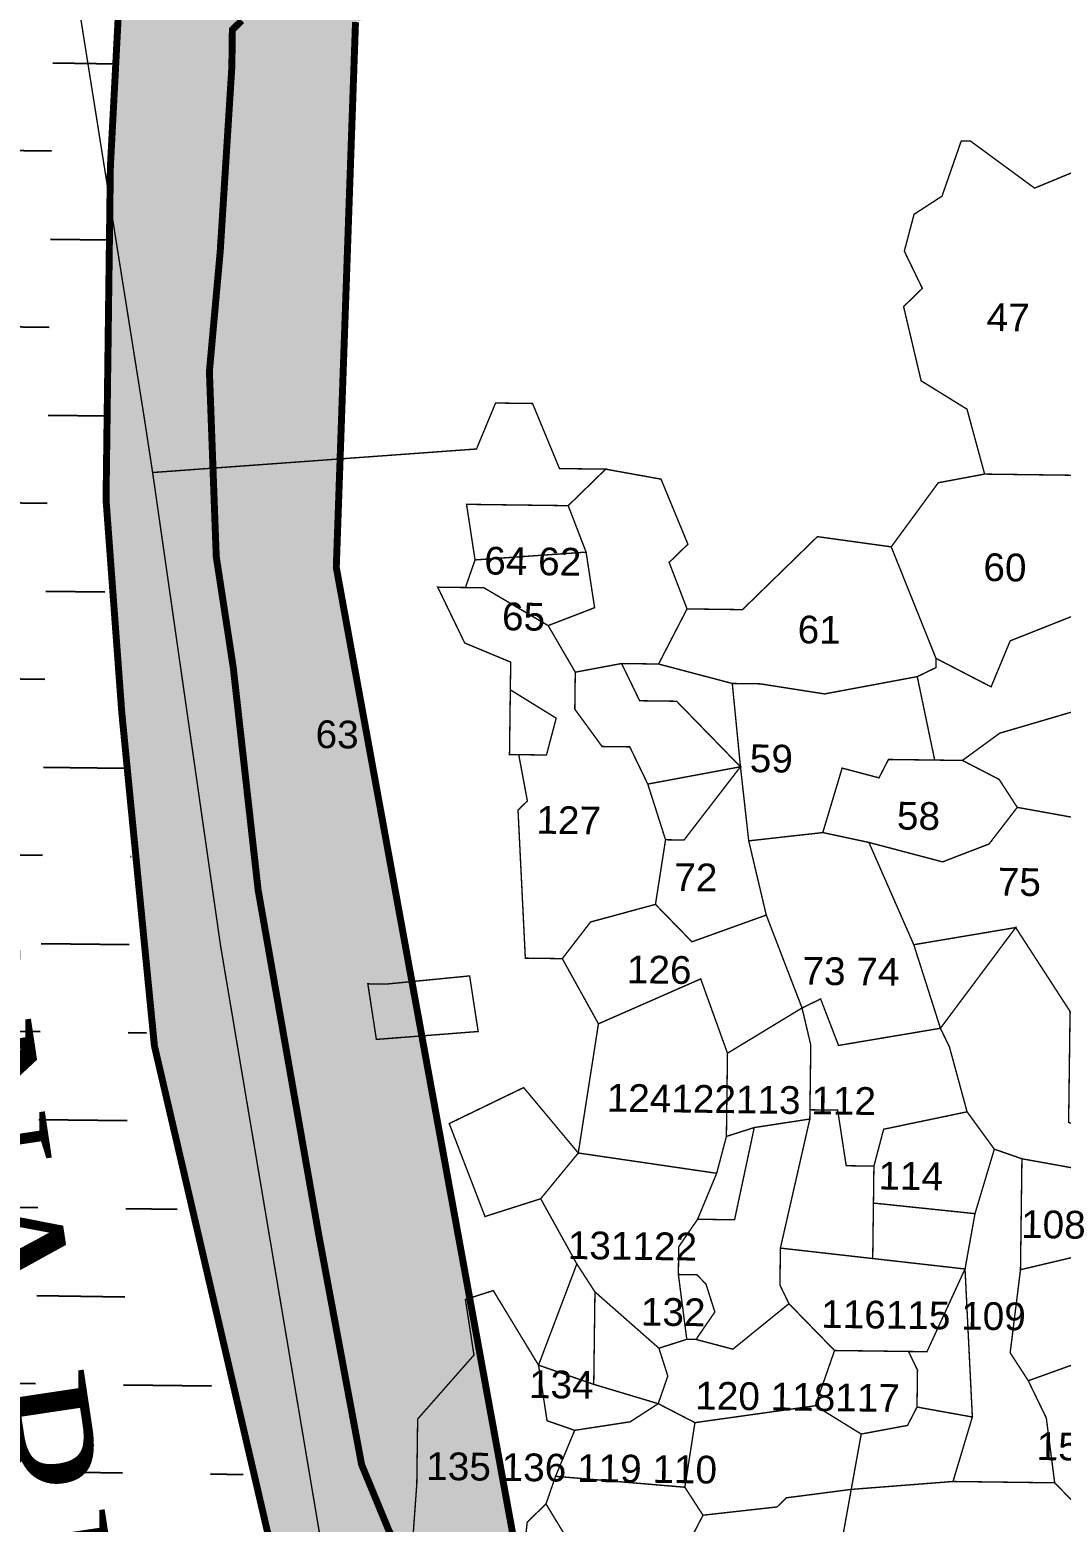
# Model space of a CAD drawing. Header units: metres. Extents: x 259177 to 277314, y 2171367 to 2185445.
# Drawn here: x 275254 to 275696, y 2171989 to 2172629 of the extents above; entities that cross this region are included whole.
import ezdxf

# ---------------------------------------------------------------- set-up
doc = ezdxf.new("R2010")
doc.units = ezdxf.units.M
doc.header["$MEASUREMENT"] = 0
for name, color, linetype in [('CRZ LINE FOR RIVER OR CREEK', 84, 'Continuous'), ('HIGH TIDE LINE', 6, 'Continuous'), ('INTERTIDAL ZONE', 5, 'Continuous'), ('LOW TIDE LINE', 5, 'Continuous'), ('NDZ-200M FROM CRZ', 30, 'Continuous'), ('RIVER', 4, 'Continuous'), ('RIVER @ 1', 4, 'Continuous'), ('RIVER TEXT', 7, 'Continuous'), ('SURVEY NO.', 7, 'Continuous'), ('SURVEY PLOT BOUNDARY', 35, 'Continuous')]:
    doc.layers.add(name, color=color, linetype=linetype)
doc.styles.add('PDF Arial', font='arial.ttf')
doc.styles.get("Standard").update_dxf_attribs({"font": 'times.ttf'})
pattern_1 = [(0, (282121.8385900921, 2174200.382870462), (0.0127, 0.0127), [0.00635, -0.01905]), (90, (282121.8417650922, 2174200.379695462), (-0.0127, 0.0127), [0.00635, -0.01905])]

# ---------------------------------------------------------------- blocks, each defined once
blk = doc.blocks.new('FEWEWFEWQT')
at = {"layer": 'INTERTIDAL ZONE'}
h = blk.add_hatch(dxfattribs=at)
h.set_pattern_fill('CROSS', color=256, scale=0.002)
h.set_pattern_definition(pattern_1)
h.paths.add_polyline_path([(282151.4026223552, 2174205.369392456), (282151.4426194386, 2174205.429397455), (282151.4892824941, 2174205.489402595), (282151.5159472163, 2174205.522738705), (282151.5492780497, 2174205.556074817), (282151.6892674941, 2174205.729422594), (282151.7425969386, 2174205.77609315), (282151.8159247164, 2174205.822763706), (282151.9225833275, 2174205.876101483), (282152.0025773552, 2174205.916104816), (282152.1958962441, 2174205.9894444), (282152.2958886052, 2174206.029447733), (282152.4892074941, 2174206.122788844), (282152.6225308274, 2174206.189461066), (282152.7291894386, 2174206.2294644), (282152.775852633, 2174206.242798844), (282152.9358406885, 2174206.276134956), (282152.975837633, 2174206.2894694), (282153.0025023552, 2174206.2894694), (282153.0424992997, 2174206.282802178), (282153.0891624941, 2174206.276134956), (282153.1958211052, 2174206.249466067), (282153.4024722163, 2174206.189461066), (282153.5557941608, 2174206.129456067), (282153.6424542997, 2174206.1094544), (282153.7357805496, 2174206.1094544), (282153.8624377719, 2174206.122788844), (282153.969096383, 2174206.129456067), (282154.1090859663, 2174206.136123289), (282154.1624152719, 2174206.143234989), (282154.1624152719, 2174206.271207031), (282154.1557490219, 2174206.269467733), (282154.0090934663, 2174206.249466067), (282153.775777633, 2174206.249466067), (282153.5091309663, 2174206.2894694), (282153.5024647163, 2174206.2894694), (282153.4224708274, 2174206.296136622), (282153.175822633, 2174206.3494744), (282153.0558316607, 2174206.362808845), (282152.9291744385, 2174206.369476066), (282152.7491880496, 2174206.336139956), (282152.5292044386, 2174206.242798844), (282152.2358931886, 2174206.082785511), (282152.0359081886, 2174206.002778844), (282151.8092584664, 2174205.89610315), (282151.6692690219, 2174205.802762039), (282151.6626029108, 2174205.802762039), (282151.5426119386, 2174205.696086483), (282151.4292870775, 2174205.576076483), (282151.3492930497, 2174205.456066344), (282151.282631383, 2174205.329389122), (282151.2159697163, 2174205.182710233), (282151.1559742996, 2174204.982693428), (282151.1159772163, 2174204.736006205), (282151.082646383, 2174204.442648289), (282151.0759802719, 2174204.289302178), (282151.0559817997, 2174203.995944261), (282151.0426494385, 2174203.655915928), (282151.0426494385, 2174203.415895789), (282151.0559817997, 2174203.262549678), (282151.082646383, 2174203.022529539), (282151.1959712441, 2174202.562491067), (282151.1959712441, 2174202.535822178), (282151.2026373552, 2174202.529154955), (282151.282631383, 2174202.155790372), (282151.3417936141, 2174201.682417456), (282151.4474674832, 2174201.682417456), (282151.4292870775, 2174201.782425927), (282151.3892899941, 2174201.989109816), (282151.3426269385, 2174202.275800511), (282151.3092961052, 2174202.449148289), (282151.2892974941, 2174202.562491067), (282151.282631383, 2174202.609161622), (282151.2692990219, 2174202.649164956), (282151.2559666608, 2174202.675833983), (282151.2359681886, 2174202.722504539), (282151.2026373552, 2174202.889185094), (282151.1559742996, 2174203.135872455), (282151.1359756886, 2174203.295885789), (282151.1226434663, 2174203.375892456), (282151.1159772163, 2174203.5092369), (282151.1226434663, 2174203.595910928), (282151.1293095775, 2174203.729255372), (282151.1293095775, 2174203.755924261), (282151.1359756886, 2174203.762591483), (282151.1426419385, 2174203.775925928), (282151.1493080496, 2174203.775925928), (282151.182638883, 2174203.78259315), (282151.2692990219, 2174203.795927594), (282151.2959637441, 2174203.802594817), (282151.2959637441, 2174203.822596483), (282151.2559666608, 2174203.822596483), (282151.182638883, 2174203.815929261), (282151.1226434663, 2174203.809262039), (282151.1093111052, 2174203.809262039), (282151.0959787441, 2174203.815929261), (282151.0959787441, 2174203.875934261), (282151.1026448552, 2174203.90260315), (282151.1026448552, 2174203.942606483), (282151.1093111052, 2174203.96260815), (282151.1093111052, 2174204.029280372), (282151.1226434663, 2174204.035947594), (282151.1359756886, 2174204.042614817), (282151.1426419385, 2174204.042614817), (282151.1493080496, 2174204.049282039), (282151.1493080496, 2174204.069283844), (282151.1426419385, 2174204.075951067), (282151.1359756886, 2174204.089285511), (282151.1359756886, 2174204.109287178), (282151.1426419385, 2174204.1159544), (282151.1626404108, 2174204.149290511), (282151.1626404108, 2174204.162624956), (282151.1693065219, 2174204.189293844), (282151.1693065219, 2174204.249298844), (282151.1626404108, 2174204.275967733), (282151.1493080496, 2174204.309303844), (282151.1426419385, 2174204.329305511), (282151.1426419385, 2174204.449315511), (282151.1559742996, 2174204.535989539), (282151.1626404108, 2174204.595994539), (282151.182638883, 2174204.696002872), (282151.2026373552, 2174204.80934565), (282151.2359681886, 2174204.956024539), (282151.2559666608, 2174205.056033011), (282151.2759652719, 2174205.116038011), (282151.3026298552, 2174205.176043011), (282151.3492930497, 2174205.276051344)])
at = {"layer": 'NDZ-200M FROM CRZ'}
h = blk.add_hatch(dxfattribs=at)
h.set_pattern_fill('CROSS', color=256, scale=0.002)
h.set_pattern_definition(pattern_1)
h.paths.add_polyline_path([(282151.2226359663, 2174204.382643289), (282151.262196054, 2174204.684523742), (282151.3492930497, 2174205.076034678), (282151.482616383, 2174205.336056344), (282151.7692615219, 2174205.689419261), (282151.8159247164, 2174205.722755372), (282152.1025698552, 2174205.862767039), (282152.7091909663, 2174206.129456067), (282152.9091759663, 2174206.189461066), (282153.0358331886, 2174206.202795511), (282153.275815133, 2174206.136123289), (282153.4491354108, 2174206.082785511), (282153.5424617302, 2174206.0494494), (282153.7024497163, 2174206.022780511), (282153.8824362441, 2174206.036114955), (282154.0290919386, 2174206.0494494), (282154.1624152719, 2174206.055799138), (282154.1624152719, 2174206.143234989), (282154.1090859663, 2174206.136123289), (282153.969096383, 2174206.129456067), (282153.8624377719, 2174206.122788844), (282153.7357805496, 2174206.1094544), (282153.6424542997, 2174206.1094544), (282153.5557941608, 2174206.129456067), (282153.4024722163, 2174206.189461066), (282153.1958211052, 2174206.249466067), (282153.0891624941, 2174206.276134956), (282153.0424992997, 2174206.282802178), (282153.0025023552, 2174206.2894694), (282152.975837633, 2174206.2894694), (282152.9358406885, 2174206.276134956), (282152.775852633, 2174206.242798844), (282152.7291894386, 2174206.2294644), (282152.6225308274, 2174206.189461066), (282152.4892074941, 2174206.122788844), (282152.2958886052, 2174206.029447733), (282152.1958962441, 2174205.9894444), (282152.0025773552, 2174205.916104816), (282151.9225833275, 2174205.876101483), (282151.8159247164, 2174205.822763706), (282151.7425969386, 2174205.77609315), (282151.6892674941, 2174205.729422594), (282151.5492780497, 2174205.556074817), (282151.5159472163, 2174205.522738705), (282151.4892824941, 2174205.489402595), (282151.4426194386, 2174205.429397455), (282151.4026223552, 2174205.369392456), (282151.3492930497, 2174205.276051344), (282151.3026298552, 2174205.176043011), (282151.2759652719, 2174205.116038011), (282151.2559666608, 2174205.056033011), (282151.2359681886, 2174204.956024539), (282151.2026373552, 2174204.80934565), (282151.182638883, 2174204.696002872), (282151.1626404108, 2174204.595994539), (282151.1559742996, 2174204.535989539), (282151.1426419385, 2174204.449315511), (282151.1426419385, 2174204.329305511), (282151.1493080496, 2174204.309303844), (282151.1626404108, 2174204.275967733), (282151.1693065219, 2174204.249298844), (282151.1693065219, 2174204.189293844), (282151.1626404108, 2174204.162624956), (282151.1626404108, 2174204.149290511), (282151.1426419385, 2174204.1159544), (282151.1359756886, 2174204.109287178), (282151.1359756886, 2174204.089285511), (282151.1426419385, 2174204.075951067), (282151.1493080496, 2174204.069283844), (282151.1493080496, 2174204.049282039), (282151.1426419385, 2174204.042614817), (282151.1359756886, 2174204.042614817), (282151.1226434663, 2174204.035947594), (282151.1093111052, 2174204.029280372), (282151.1093111052, 2174203.96260815), (282151.1026448552, 2174203.942606483), (282151.1026448552, 2174203.90260315), (282151.0959787441, 2174203.875934261), (282151.0959787441, 2174203.815929261), (282151.1093111052, 2174203.809262039), (282151.1226434663, 2174203.809262039), (282151.182638883, 2174203.815929261), (282151.2559666608, 2174203.822596483), (282151.2959637441, 2174203.822596483), (282151.2959637441, 2174203.802594817), (282151.2692990219, 2174203.795927594), (282151.182638883, 2174203.78259315), (282151.1493080496, 2174203.775925928), (282151.1426419385, 2174203.775925928), (282151.1359756886, 2174203.762591483), (282151.1293095775, 2174203.755924261), (282151.1293095775, 2174203.729255372), (282151.1226434663, 2174203.595910928), (282151.1159772163, 2174203.5092369), (282151.1226434663, 2174203.375892456), (282151.1359756886, 2174203.295885789), (282151.1559742996, 2174203.135872455), (282151.2026373552, 2174202.889185094), (282151.2359681886, 2174202.722504539), (282151.2559666608, 2174202.675833983), (282151.2692990219, 2174202.649164956), (282151.282631383, 2174202.609161622), (282151.2892974941, 2174202.562491067), (282151.3092961052, 2174202.449148289), (282151.3426269385, 2174202.275800511), (282151.3892899941, 2174201.989109816), (282151.4292870775, 2174201.782425927), (282151.4474674832, 2174201.682417456), (282151.5397111763, 2174201.682417456), (282151.3426269385, 2174202.689168428), (282151.2093036052, 2174203.369225233), (282151.2180517793, 2174203.76259038), (282151.3026298552, 2174203.789260372), (282151.3046253548, 2174203.816482193), (282151.2959637441, 2174203.84259815), (282151.2426344386, 2174203.849265372), (282151.182638883, 2174203.869267039), (282151.185972008, 2174203.915937594), (282151.2426344386, 2174204.122621622), (282151.2559666608, 2174204.222629956)])
at = {"layer": 'RIVER @ 1'}
h = blk.add_hatch(dxfattribs=at)
h.set_pattern_fill('DASH', color=256, scale=0.02)
h.set_pattern_definition([(0, (282121.8385900921, 2174200.382870462), (0.0635, 0.0635), [0.0635, -0.0635])])
h.paths.add_polyline_path([(282151.0816508117, 2174204.419746332), (282151.082646383, 2174204.442648289), (282151.1159772163, 2174204.736006205), (282151.1559742996, 2174204.982693428), (282151.2159697163, 2174205.182710233), (282151.282631383, 2174205.329389122), (282151.3492930497, 2174205.456066344), (282151.4292870775, 2174205.576076483), (282151.5426119386, 2174205.696086483), (282151.6626029108, 2174205.802762039), (282151.6692690219, 2174205.802762039), (282151.8092584664, 2174205.89610315), (282152.0359081886, 2174206.002778844), (282152.2358931886, 2174206.082785511), (282152.5292044386, 2174206.242798844), (282152.7491880496, 2174206.336139956), (282152.9291744385, 2174206.369476066), (282153.0558316607, 2174206.362808845), (282153.175822633, 2174206.3494744), (282153.4224708274, 2174206.296136622), (282153.5024647163, 2174206.2894694), (282153.5091309663, 2174206.2894694), (282153.775777633, 2174206.249466067), (282154.0090934663, 2174206.249466067), (282154.1557490219, 2174206.269467733), (282154.1624152719, 2174206.271207031), (282154.1624152719, 2174206.5161551), (282154.0424242996, 2174206.496153428), (282153.8824362441, 2174206.476151761), (282153.8091084663, 2174206.482818983), (282153.669118883, 2174206.496153428), (282153.3824737441, 2174206.549491205), (282153.2424842996, 2174206.582827317), (282153.1424917997, 2174206.596161761), (282152.9891699941, 2174206.609496206), (282152.8691790219, 2174206.609496206), (282152.7291894386, 2174206.589494539), (282152.6625277719, 2174206.576160094), (282152.5958661052, 2174206.549491205), (282152.5425367997, 2174206.50282065), (282152.4958736052, 2174206.44281565), (282152.4425442996, 2174206.382810511), (282152.4225458275, 2174206.369476066), (282152.4158797163, 2174206.362808845), (282152.3892149941, 2174206.342807178), (282152.2692240219, 2174206.296136622), (282152.0025773552, 2174206.216129955), (282151.7359306886, 2174206.122788844), (282151.6426044385, 2174206.082785511), (282151.5759427719, 2174206.056116622), (282151.4692840219, 2174205.976109955), (282151.4426194386, 2174205.956108289), (282151.3626254108, 2174205.889435928), (282151.3026298552, 2174205.842765372), (282151.2692990219, 2174205.809429261), (282151.2359681886, 2174205.802762039), (282151.2159697163, 2174205.802762039), (282151.1959712441, 2174205.822763706), (282151.182638883, 2174205.862767039), (282151.1626404108, 2174205.942773845), (282151.1626404108, 2174206.029447733), (282151.1759727719, 2174206.196128289), (282151.182638883, 2174206.296136622), (282151.182638883, 2174206.416146761), (282151.1759727719, 2174206.56282565), (282151.1759727719, 2174206.669501205), (282151.1959712441, 2174206.769509539), (282151.2293020774, 2174206.856183428), (282151.275456485, 2174206.938248921), (282151.2892974941, 2174206.962859122), (282151.3159622164, 2174206.996195233), (282151.3226283274, 2174207.009529678), (282151.3359606885, 2174207.029531344), (282151.3626254108, 2174207.089536344), (282151.3759577719, 2174207.156208566), (282151.3759577719, 2174207.276218567), (282151.3359606885, 2174207.476235372), (282151.2559666608, 2174207.716255372), (282151.189305133, 2174207.822931067), (282151.1026448552, 2174207.942941067), (282150.9693215219, 2174208.069618289), (282150.8493305497, 2174208.196295511), (282150.789335133, 2174208.262967733), (282150.7960012441, 2174208.256300511), (282150.6693441608, 2174208.396312316), (282150.4626929107, 2174208.622997872), (282150.3093711052, 2174208.836349122), (282150.2427094385, 2174208.956359122), (282150.1693816608, 2174209.116372455), (282150.1027199941, 2174209.303054817), (282150.0827215219, 2174209.363059816), (282150.0705270907, 2174209.405746995), (282150.0627229108, 2174209.40306315), (282149.9760627719, 2174209.336390928), (282150.0160598552, 2174209.22304815), (282150.0560567997, 2174209.136374122), (282150.1493831886, 2174208.943024678), (282150.1627154108, 2174208.916355789), (282150.1827140219, 2174208.883019678), (282150.2627079108, 2174208.729673428), (282150.2627079108, 2174208.723006206), (282150.2760402719, 2174208.703004539), (282150.3493680496, 2174208.602996205), (282150.489357633, 2174208.409646761), (282150.6626779108, 2174208.216297178), (282150.8093336052, 2174208.069618289), (282150.8693290219, 2174208.009613289), (282150.9759877719, 2174207.909604955), (282150.989320133, 2174207.896270511), (282151.0493155497, 2174207.816263844), (282151.0626479108, 2174207.8029294), (282151.1026448552, 2174207.756258706), (282151.1093111052, 2174207.729589817), (282151.1359756886, 2174207.682919261), (282151.1426419385, 2174207.662917594), (282151.182638883, 2174207.562909261), (282151.2159697163, 2174207.436232039), (282151.2226359663, 2174207.389561483), (282151.2226359663, 2174207.356225372), (282151.2293020774, 2174207.302887456), (282151.2293020774, 2174207.282885789), (282151.2226359663, 2174207.209546344), (282151.189305133, 2174207.056200233), (282151.1559742996, 2174206.9561919), (282151.1426419385, 2174206.902854122), (282151.1288740278, 2174206.856035756), (282151.1093111052, 2174206.789511206), (282151.0959787441, 2174206.722838983), (282151.0959787441, 2174206.729506205), (282151.0693140219, 2174206.576160094), (282151.0426494385, 2174206.422813983), (282151.0426494385, 2174206.416146761), (282151.0093186052, 2174206.189461066), (282150.9959862441, 2174206.082785511), (282150.989320133, 2174206.009446067), (282150.989320133, 2174206.002778844), (282150.9759877719, 2174205.729422594), (282150.9693215219, 2174205.629414261), (282150.9626554108, 2174205.369392456), (282150.9493230497, 2174205.216046344), (282150.9359906886, 2174205.136039678), (282150.9359906886, 2174205.129372456), (282150.9293245774, 2174205.076034678), (282150.889327633, 2174204.916021205), (282150.8693290219, 2174204.842681761), (282150.8626629108, 2174204.80934565), (282150.8293320775, 2174204.655999539), (282150.8026673552, 2174204.502653289), (282150.7956791112, 2174204.443243314), (282150.789335133, 2174204.389310511), (282150.7360058274, 2174204.049282039), (282150.7160072163, 2174203.849265372), (282150.7026749941, 2174203.702586483), (282150.7026749941, 2174203.655915928), (282150.6960087441, 2174203.535905789), (282150.7026749941, 2174203.462566345), (282150.7026749941, 2174203.395894122), (282150.7160072163, 2174203.302553011), (282150.7426719386, 2174203.069200094), (282150.782668883, 2174202.802511205), (282150.7960012441, 2174202.735838983), (282150.8493305497, 2174202.515820511), (282150.9093261052, 2174202.249131622), (282150.9359906886, 2174202.155790372), (282150.9959862441, 2174201.875767039), (282150.9959862441, 2174201.882434261), (282151.0359831885, 2174201.702419122), (282151.0393163136, 2174201.682417456), (282151.3417936141, 2174201.682417456), (282151.282631383, 2174202.155790372), (282151.2026373552, 2174202.529154955), (282151.1959712441, 2174202.535822178), (282151.1959712441, 2174202.562491067), (282151.082646383, 2174203.022529539), (282151.0559817997, 2174203.262549678), (282151.0426494385, 2174203.415895789), (282151.0426494385, 2174203.655915928), (282151.0559817997, 2174203.995944261), (282151.0759802719, 2174204.289302178)])
at = {"layer": 'CRZ LINE FOR RIVER OR CREEK', "ltscale": 0.05, "const_width": 0.005}
blk.add_lwpolyline([(282151.5397111763, 2174201.682417456), (282151.3426269385, 2174202.689168428), (282151.2093036052, 2174203.369225233), (282151.2180517793, 2174203.76259038)], dxfattribs=at)
at = {"layer": 'HIGH TIDE LINE', "lineweight": 35, "const_width": 0.005}
blk.add_lwpolyline([(282151.4474674832, 2174201.682417456), (282151.4292870775, 2174201.782425927), (282151.3892899941, 2174201.989109816), (282151.3426269385, 2174202.275800511), (282151.3092961052, 2174202.449148289), (282151.2892974941, 2174202.562491067), (282151.282631383, 2174202.609161622), (282151.2692990219, 2174202.649164956), (282151.2559666608, 2174202.675833983), (282151.2359681886, 2174202.722504539), (282151.2026373552, 2174202.889185094), (282151.1559742996, 2174203.135872455), (282151.1359756886, 2174203.295885789), (282151.1226434663, 2174203.375892456), (282151.1159772163, 2174203.5092369), (282151.1226434663, 2174203.595910928), (282151.1293095775, 2174203.729255372), (282151.1293095775, 2174203.755924261), (282151.1359756886, 2174203.762591483)], dxfattribs=at)
at = {"layer": 'LOW TIDE LINE', "lineweight": 18, "const_width": 0.005}
blk.add_lwpolyline([(282151.0559817997, 2174203.995944261), (282151.0426494385, 2174203.655915928), (282151.0426494385, 2174203.415895789), (282151.0559817997, 2174203.262549678), (282151.082646383, 2174203.022529539), (282151.1959712441, 2174202.562491067), (282151.1959712441, 2174202.535822178), (282151.2026373552, 2174202.529154955), (282151.282631383, 2174202.155790372), (282151.3417936141, 2174201.682417456)], dxfattribs=at)
at = {"layer": 'RIVER', "const_width": 0.005, "flags": 128}
blk.add_lwpolyline([(282150.9959862441, 2174201.882434261), (282151.0359831885, 2174201.702419122), (282151.0393163136, 2174201.682417456), (282151.3417936141, 2174201.682417456), (282151.282631383, 2174202.155790372), (282151.2026373552, 2174202.529154955), (282151.1959712441, 2174202.535822178), (282151.1959712441, 2174202.562491067), (282151.082646383, 2174203.022529539), (282151.0559817997, 2174203.262549678), (282151.0426494385, 2174203.415895789), (282151.0426494385, 2174203.655915928), (282151.0559817997, 2174203.995944261)], dxfattribs=at)
at = {"layer": 'SURVEY PLOT BOUNDARY', "lineweight": 18, "const_width": 0.001}
for points in [[(282151.0026523552, 2174203.862599817), (282151.0693140219, 2174203.475900789), (282151.0759802719, 2174203.435897456), (282151.1293095775, 2174203.095868983), (282151.2093036052, 2174202.655832177)], [(282151.7559291607, 2174203.669250372), (282151.7092661052, 2174203.649248705), (282151.6626029108, 2174203.682584817), (282151.6559366608, 2174203.682584817), (282151.6426044385, 2174203.642581483), (282151.6226058275, 2174203.629247039), (282151.6159397163, 2174203.60257815), (282151.6292720775, 2174203.575909122), (282151.6159397163, 2174203.562574678), (282151.6292720775, 2174203.5092369), (282151.6626029108, 2174203.489235233), (282151.6759352719, 2174203.442564678), (282151.6426044385, 2174203.435897456), (282151.6092736052, 2174203.3892269), (282151.5559441608, 2174203.395894122), (282151.5026148552, 2174203.342556344), (282151.4626179108, 2174203.342556344), (282151.4492855496, 2174203.375892456), (282151.4626179108, 2174203.3892269), (282151.4426194386, 2174203.435897456), (282151.4026223552, 2174203.442564678), (282151.3959562441, 2174203.442564678), (282151.3692915219, 2174203.442564678), (282151.3492930497, 2174203.489235233), (282151.3226283274, 2174203.489235233), (282151.3092961052, 2174203.455899122), (282151.0759802719, 2174203.435897456), (282151.0693140219, 2174203.475900789), (282151.0026523552, 2174203.862599817)], [(282151.2093036052, 2174202.655832177), (282151.1293095775, 2174203.095868983), (282151.0759802719, 2174203.435897456), (282151.3092961052, 2174203.455899122), (282151.3226283274, 2174203.489235233), (282151.3492930497, 2174203.489235233), (282151.3692915219, 2174203.442564678), (282151.3959562441, 2174203.442564678), (282151.4026223552, 2174203.442564678), (282151.3759577719, 2174203.415895789), (282151.3026298552, 2174203.415895789), (282151.3092961052, 2174203.375892456), (282151.3026298552, 2174203.355890789), (282151.282631383, 2174203.355890789), (282151.3026298552, 2174203.315887455), (282151.3359606885, 2174203.302553011), (282151.3359606885, 2174203.282551344), (282151.3359606885, 2174203.235880789), (282151.3426269385, 2174203.235880789), (282151.3492930497, 2174203.202544678), (282151.3426269385, 2174203.195877456), (282151.3492930497, 2174203.089201761), (282151.3759577719, 2174203.089201761), (282151.4026223552, 2174203.042531205), (282151.3892899941, 2174202.949190094), (282151.3492930497, 2174202.99586065), (282151.2959637441, 2174202.969191761), (282151.3226283274, 2174202.902519539), (282151.3626254108, 2174202.915853983), (282151.3892899941, 2174202.869183428), (282151.3626254108, 2174202.795843983), (282151.3292945774, 2174202.849181761), (282151.3092961052, 2174202.842514539), (282151.3159622164, 2174202.802511205), (282151.2759652719, 2174202.75584065), (282151.2759652719, 2174202.709170094), (282151.2692990219, 2174202.595827178)]]:
    blk.add_lwpolyline(points, dxfattribs=at)
for points in [[(282151.8159247164, 2174203.60257815), (282151.8225908274, 2174203.595910928), (282151.8292570774, 2174203.589243567), (282151.8292570774, 2174203.562574678), (282151.7892599941, 2174203.582576344), (282151.775927633, 2174203.535905789), (282151.7559291607, 2174203.442564678), (282151.6759352719, 2174203.442564678), (282151.6626029108, 2174203.489235233), (282151.6292720775, 2174203.5092369), (282151.6159397163, 2174203.562574678), (282151.6292720775, 2174203.575909122), (282151.6159397163, 2174203.60257815), (282151.6226058275, 2174203.629247039), (282151.6426044385, 2174203.642581483), (282151.6559366608, 2174203.682584817), (282151.6626029108, 2174203.682584817), (282151.7092661052, 2174203.649248705), (282151.7559291607, 2174203.669250372), (282151.8092584664, 2174203.635914261)], [(282151.6426044385, 2174203.235880789), (282151.6292720775, 2174203.295885789), (282151.6426044385, 2174203.302553011), (282151.6426044385, 2174203.309220233), (282151.682601383, 2174203.289218566), (282151.6959337441, 2174203.322554678), (282151.8092584664, 2174203.369225233), (282151.782593883, 2174203.429230233), (282151.7892599941, 2174203.4492319), (282151.7959262441, 2174203.455899122), (282151.8092584664, 2174203.442564678), (282151.8292570774, 2174203.4492319), (282151.8425892997, 2174203.455899122), (282151.8959187441, 2174203.442564678), (282151.9292495775, 2174203.429230233), (282151.9492480496, 2174203.3292219), (282151.8625879108, 2174203.309220233), (282151.6892674941, 2174203.255882456), (282151.6626029108, 2174203.235880789)], [(282151.4626179108, 2174203.342556344), (282151.4426194386, 2174203.302553011), (282151.4159547163, 2174203.302553011), (282151.382623883, 2174203.295885789), (282151.3626254108, 2174203.3292219), (282151.3959562441, 2174203.342556344), (282151.3892899941, 2174203.382559678), (282151.3759577719, 2174203.415895789), (282151.4026223552, 2174203.442564678), (282151.4426194386, 2174203.435897456), (282151.4626179108, 2174203.3892269), (282151.4492855496, 2174203.375892456)], [(282151.782593883, 2174203.429230233), (282151.8092584664, 2174203.369225233), (282151.6959337441, 2174203.322554678), (282151.682601383, 2174203.289218566), (282151.6426044385, 2174203.309220233), (282151.6092736052, 2174203.3892269), (282151.6426044385, 2174203.435897456), (282151.6759352719, 2174203.442564678), (282151.7559291607, 2174203.442564678), (282151.7559291607, 2174203.429230233), (282151.7625954107, 2174203.429230233)], [(282151.3892899941, 2174203.382559678), (282151.3092961052, 2174203.375892456), (282151.3026298552, 2174203.415895789), (282151.3759577719, 2174203.415895789)], [(282151.6092736052, 2174203.3892269), (282151.6426044385, 2174203.309220233), (282151.6426044385, 2174203.302553011), (282151.6292720775, 2174203.295885789), (282151.5626104108, 2174203.282551344), (282151.5159472163, 2174203.289218566), (282151.4959487441, 2174203.289218566), (282151.4426194386, 2174203.302553011), (282151.4626179108, 2174203.342556344), (282151.5026148552, 2174203.342556344), (282151.5559441608, 2174203.395894122)], [(282151.3626254108, 2174203.3292219), (282151.3159622164, 2174203.355890789), (282151.3026298552, 2174203.355890789), (282151.3092961052, 2174203.375892456), (282151.3892899941, 2174203.382559678), (282151.3959562441, 2174203.342556344)], [(282151.382623883, 2174203.295885789), (282151.382623883, 2174203.2692169), (282151.4026223552, 2174203.242548011), (282151.4226208274, 2174203.242548011), (282151.4359531886, 2174203.215879122), (282151.4492855496, 2174203.175875789), (282151.4426194386, 2174203.129205233), (282151.3959562441, 2174203.11587065), (282151.3759577719, 2174203.089201761), (282151.3492930497, 2174203.089201761), (282151.3426269385, 2174203.195877456), (282151.3492930497, 2174203.202544678), (282151.3426269385, 2174203.235880789), (282151.3626254108, 2174203.235880789), (282151.3692915219, 2174203.262549678), (282151.3359606885, 2174203.282551344), (282151.3359606885, 2174203.302553011), (282151.3026298552, 2174203.315887455), (282151.282631383, 2174203.355890789), (282151.3026298552, 2174203.355890789), (282151.3159622164, 2174203.355890789), (282151.3626254108, 2174203.3292219)], [(282151.7025998552, 2174203.202544678), (282151.6892674941, 2174203.222546344), (282151.6626029108, 2174203.235880789), (282151.6892674941, 2174203.255882456), (282151.8625879108, 2174203.309220233), (282151.882586383, 2174203.242548011), (282151.782593883, 2174203.2092119), (282151.7425969386, 2174203.195877456)], [(282151.5026148552, 2174203.229213567), (282151.4359531886, 2174203.215879122), (282151.4226208274, 2174203.242548011), (282151.4026223552, 2174203.242548011), (282151.382623883, 2174203.2692169), (282151.382623883, 2174203.295885789), (282151.4159547163, 2174203.302553011), (282151.4292870775, 2174203.275884122), (282151.4559516608, 2174203.275884122)], [(282151.4959487441, 2174203.289218566), (282151.5026148552, 2174203.229213567), (282151.4559516608, 2174203.275884122), (282151.4292870775, 2174203.275884122), (282151.4159547163, 2174203.302553011), (282151.4426194386, 2174203.302553011)], [(282151.6426044385, 2174203.235880789), (282151.6092736052, 2174203.235880789), (282151.6026073552, 2174203.222546344), (282151.5759427719, 2174203.229213567), (282151.5626104108, 2174203.182543011), (282151.5092811052, 2174203.175875789), (282151.5026148552, 2174203.229213567), (282151.4959487441, 2174203.289218566), (282151.5159472163, 2174203.289218566), (282151.5626104108, 2174203.282551344), (282151.6292720775, 2174203.295885789)], [(282151.3426269385, 2174203.235880789), (282151.3359606885, 2174203.235880789), (282151.3359606885, 2174203.282551344), (282151.3692915219, 2174203.262549678), (282151.3626254108, 2174203.235880789)], [(282151.6426044385, 2174203.235880789), (282151.6626029108, 2174203.235880789), (282151.6892674941, 2174203.222546344), (282151.7025998552, 2174203.202544678), (282151.682601383, 2174203.175875789), (282151.6492705496, 2174203.162541344), (282151.5959412441, 2174203.175875789), (282151.5626104108, 2174203.182543011), (282151.5759427719, 2174203.229213567), (282151.6026073552, 2174203.222546344), (282151.6092736052, 2174203.235880789)], [(282151.4492855496, 2174203.175875789), (282151.4359531886, 2174203.215879122), (282151.5026148552, 2174203.229213567), (282151.4626179108, 2174203.175875789)], [(282151.5092811052, 2174203.175875789), (282151.5226133274, 2174203.122537872), (282151.4692840219, 2174203.102536206), (282151.4426194386, 2174203.129205233), (282151.4492855496, 2174203.175875789), (282151.4626179108, 2174203.175875789), (282151.5026148552, 2174203.229213567)], [(282151.7425969386, 2174203.195877456), (282151.7959262441, 2174203.05586565), (282151.7492630497, 2174203.049198428), (282151.7425969386, 2174203.05586565), (282151.7025998552, 2174203.11587065), (282151.6292720775, 2174203.102536206), (282151.5959412441, 2174203.175875789), (282151.6492705496, 2174203.162541344), (282151.682601383, 2174203.175875789), (282151.7025998552, 2174203.202544678)], [(282151.5492780497, 2174203.05586565), (282151.5226133274, 2174203.122537872), (282151.5092811052, 2174203.175875789), (282151.5626104108, 2174203.182543011), (282151.5959412441, 2174203.175875789), (282151.6292720775, 2174203.102536206), (282151.6492705496, 2174203.042531205), (282151.5759427719, 2174203.029196761), (282151.5626104108, 2174203.062532872)], [(282151.5226133274, 2174203.122537872), (282151.5492780497, 2174203.05586565), (282151.4959487441, 2174203.022529539), (282151.4759502719, 2174203.075867317), (282151.4026223552, 2174203.042531205), (282151.3759577719, 2174203.089201761), (282151.3959562441, 2174203.11587065), (282151.4426194386, 2174203.129205233), (282151.4692840219, 2174203.102536206)], [(282151.6492705496, 2174203.042531205), (282151.6292720775, 2174203.102536206), (282151.7025998552, 2174203.11587065)], [(282151.7425969386, 2174203.05586565), (282151.7425969386, 2174202.975858983), (282151.7625954107, 2174202.969191761), (282151.7492630497, 2174202.942522872), (282151.7092661052, 2174202.949190094), (282151.6892674941, 2174202.955857316), (282151.6692690219, 2174202.982526205), (282151.6559366608, 2174203.029196761), (282151.6492705496, 2174203.042531205), (282151.7025998552, 2174203.11587065)], [(282151.3092961052, 2174203.075867317), (282151.3159622164, 2174203.035863983), (282151.2426344386, 2174203.029196761), (282151.2359681886, 2174203.069200094), (282151.2493005497, 2174203.069200094)], [(282151.3092961052, 2174203.075867317), (282151.2493005497, 2174203.069200094), (282151.2359681886, 2174203.069200094), (282151.2426344386, 2174203.029196761), (282151.3159622164, 2174203.035863983)], [(282151.4959487441, 2174203.022529539), (282151.4959487441, 2174202.962524539), (282151.4892824941, 2174202.93585565), (282151.3892899941, 2174202.949190094), (282151.4026223552, 2174203.042531205), (282151.4759502719, 2174203.075867317)], [(282151.6492705496, 2174203.042531205), (282151.6559366608, 2174203.029196761), (282151.6692690219, 2174202.982526205), (282151.6092736052, 2174202.969191761), (282151.6026073552, 2174202.942522872), (282151.582608883, 2174202.942522872), (282151.5759427719, 2174202.982526205), (282151.5559441608, 2174202.982526205), (282151.5559441608, 2174203.029196761), (282151.5492780497, 2174203.05586565), (282151.5626104108, 2174203.062532872), (282151.5759427719, 2174203.029196761)], [(282151.5559441608, 2174202.982526205), (282151.5559441608, 2174202.975858983), (282151.5159472163, 2174202.969191761), (282151.4959487441, 2174202.962524539), (282151.4959487441, 2174203.022529539), (282151.5492780497, 2174203.05586565), (282151.5559441608, 2174203.029196761)], [(282151.3892899941, 2174202.949190094), (282151.3626254108, 2174202.915853983), (282151.3226283274, 2174202.902519539), (282151.2959637441, 2174202.969191761), (282151.3492930497, 2174202.99586065)], [(282151.5359456885, 2174202.882517872), (282151.5359456885, 2174202.855848983), (282151.5426119386, 2174202.842514539), (282151.5026148552, 2174202.809178428), (282151.4759502719, 2174202.81584565), (282151.4892824941, 2174202.835847317), (282151.482616383, 2174202.855848983), (282151.4759502719, 2174202.862516205), (282151.4626179108, 2174202.862516205), (282151.4626179108, 2174202.882517872), (282151.4759502719, 2174202.902519539), (282151.5026148552, 2174202.902519539), (282151.5159472163, 2174202.969191761), (282151.5559441608, 2174202.975858983)], [(282151.6026073552, 2174202.942522872), (282151.6026073552, 2174202.915853983), (282151.6026073552, 2174202.87585065), (282151.5359456885, 2174202.882517872), (282151.5559441608, 2174202.975858983), (282151.5559441608, 2174202.982526205), (282151.5759427719, 2174202.982526205), (282151.582608883, 2174202.942522872)], [(282151.6892674941, 2174202.955857316), (282151.6759352719, 2174202.909186761), (282151.6026073552, 2174202.915853983), (282151.6026073552, 2174202.942522872), (282151.6092736052, 2174202.969191761), (282151.6692690219, 2174202.982526205)], [(282151.4759502719, 2174202.902519539), (282151.4892824941, 2174202.93585565), (282151.4959487441, 2174202.962524539), (282151.5159472163, 2174202.969191761), (282151.5026148552, 2174202.902519539)], [(282151.7892599941, 2174202.915853983), (282151.7892599941, 2174202.889185094), (282151.7625954107, 2174202.882517872), (282151.7092661052, 2174202.869183428), (282151.7092661052, 2174202.949190094), (282151.7492630497, 2174202.942522872), (282151.7625954107, 2174202.969191761), (282151.7892599941, 2174202.969191761)], [(282151.7092661052, 2174202.949190094), (282151.7092661052, 2174202.869183428), (282151.7025998552, 2174202.809178428), (282151.7159322163, 2174202.789176761), (282151.7292645774, 2174202.762507872), (282151.7359306886, 2174202.715837317), (282151.6626029108, 2174202.715837317), (282151.6759352719, 2174202.762507872), (282151.6692690219, 2174202.869183428), (282151.6759352719, 2174202.909186761), (282151.6892674941, 2174202.955857316)], [(282151.4892824941, 2174202.93585565), (282151.4759502719, 2174202.902519539), (282151.4626179108, 2174202.882517872), (282151.4626179108, 2174202.862516205), (282151.4692840219, 2174202.81584565), (282151.4492855496, 2174202.809178428), (282151.4026223552, 2174202.849181761), (282151.3892899941, 2174202.869183428), (282151.3626254108, 2174202.915853983), (282151.3892899941, 2174202.949190094)], [(282151.6759352719, 2174202.909186761), (282151.6692690219, 2174202.869183428), (282151.6026073552, 2174202.87585065), (282151.6026073552, 2174202.915853983)], [(282151.6026073552, 2174202.87585065), (282151.6692690219, 2174202.869183428), (282151.6426044385, 2174202.809178428), (282151.6292720775, 2174202.809178428), (282151.5759427719, 2174202.809178428), (282151.5426119386, 2174202.842514539), (282151.5359456885, 2174202.855848983), (282151.5359456885, 2174202.882517872)], [(282151.7159322163, 2174202.789176761), (282151.7025998552, 2174202.809178428), (282151.7092661052, 2174202.869183428), (282151.7625954107, 2174202.882517872), (282151.7692615219, 2174202.809178428)], [(282151.3626254108, 2174202.795843983), (282151.3892899941, 2174202.869183428), (282151.4026223552, 2174202.849181761), (282151.4026223552, 2174202.782509539)], [(282151.6292720775, 2174202.809178428), (282151.6426044385, 2174202.809178428), (282151.6692690219, 2174202.869183428), (282151.6759352719, 2174202.762507872), (282151.6359381885, 2174202.769175095), (282151.6359381885, 2174202.795843983)], [(282151.4759502719, 2174202.81584565), (282151.4692840219, 2174202.81584565), (282151.4626179108, 2174202.862516205), (282151.4759502719, 2174202.862516205), (282151.482616383, 2174202.855848983), (282151.4892824941, 2174202.835847317)], [(282151.3626254108, 2174202.795843983), (282151.3692915219, 2174202.75584065), (282151.3892899941, 2174202.749173427), (282151.3759577719, 2174202.715837317), (282151.3692915219, 2174202.69583565), (282151.3559591608, 2174202.682501205), (282151.3492930497, 2174202.615828844), (282151.2692990219, 2174202.595827178), (282151.2759652719, 2174202.709170094), (282151.2759652719, 2174202.75584065), (282151.3159622164, 2174202.802511205), (282151.3092961052, 2174202.842514539), (282151.3292945774, 2174202.849181761)], [(282151.4026223552, 2174202.782509539), (282151.4026223552, 2174202.849181761), (282151.4492855496, 2174202.809178428), (282151.4559516608, 2174202.789176761), (282151.4492855496, 2174202.769175095)], [(282151.4759502719, 2174202.75584065), (282151.4492855496, 2174202.769175095), (282151.4559516608, 2174202.789176761), (282151.4492855496, 2174202.809178428), (282151.4692840219, 2174202.81584565), (282151.4759502719, 2174202.81584565), (282151.5026148552, 2174202.809178428), (282151.5426119386, 2174202.842514539), (282151.5759427719, 2174202.809178428), (282151.5626104108, 2174202.769175095)], [(282151.5959412441, 2174202.749173427), (282151.5626104108, 2174202.769175095), (282151.5759427719, 2174202.809178428), (282151.6292720775, 2174202.809178428), (282151.6359381885, 2174202.795843983), (282151.6359381885, 2174202.769175095), (282151.6292720775, 2174202.75584065)], [(282151.7359306886, 2174202.715837317), (282151.7292645774, 2174202.762507872), (282151.7159322163, 2174202.789176761), (282151.7692615219, 2174202.809178428), (282151.8159247164, 2174202.729171761), (282151.8092584664, 2174202.715837317), (282151.7625954107, 2174202.689168428)], [(282151.4026223552, 2174202.782509539), (282151.4492855496, 2174202.769175095), (282151.4292870775, 2174202.75584065), (282151.3892899941, 2174202.749173427), (282151.3692915219, 2174202.75584065), (282151.3626254108, 2174202.795843983)], [(282151.4692840219, 2174202.709170094), (282151.3759577719, 2174202.715837317), (282151.3892899941, 2174202.749173427), (282151.4292870775, 2174202.75584065), (282151.4492855496, 2174202.769175095), (282151.4759502719, 2174202.75584065)], [(282151.5892749941, 2174202.709170094), (282151.5426119386, 2174202.702502872), (282151.5359456885, 2174202.69583565), (282151.482616383, 2174202.689168428), (282151.4692840219, 2174202.709170094), (282151.4759502719, 2174202.75584065), (282151.5626104108, 2174202.769175095), (282151.5959412441, 2174202.749173427)], [(282151.6759352719, 2174202.762507872), (282151.6626029108, 2174202.715837317), (282151.5892749941, 2174202.709170094), (282151.5959412441, 2174202.749173427), (282151.6292720775, 2174202.75584065), (282151.6359381885, 2174202.769175095)], [(282151.482616383, 2174202.689168428), (282151.4692840219, 2174202.662499539), (282151.4026223552, 2174202.642497733), (282151.3692915219, 2174202.69583565), (282151.3759577719, 2174202.715837317), (282151.4692840219, 2174202.709170094)], [(282151.7625954107, 2174202.689168428), (282151.7625954107, 2174202.675833983), (282151.7625954107, 2174202.655832177), (282151.7625954107, 2174202.649164956), (282151.7692615219, 2174202.595827178), (282151.7359306886, 2174202.575825511), (282151.6959337441, 2174202.562491067), (282151.6226058275, 2174202.6024944), (282151.582608883, 2174202.669166761), (282151.5892749941, 2174202.709170094), (282151.6626029108, 2174202.715837317), (282151.7359306886, 2174202.715837317)], [(282151.582608883, 2174202.669166761), (282151.5359456885, 2174202.649164956), (282151.4626179108, 2174202.615828844), (282151.4026223552, 2174202.642497733), (282151.4692840219, 2174202.662499539), (282151.482616383, 2174202.689168428), (282151.5359456885, 2174202.69583565), (282151.5426119386, 2174202.702502872), (282151.5892749941, 2174202.709170094)], [(282151.4026223552, 2174202.642497733), (282151.3492930497, 2174202.615828844), (282151.3559591608, 2174202.682501205), (282151.3692915219, 2174202.69583565)]]:
    blk.add_lwpolyline(points, close=True, dxfattribs=at)
at = {"layer": 'RIVER TEXT', "insert": (282150.7994790651, 2174203.591742589), "char_height": 0.1, "attachment_point": 7, "rotation": 279.29854597467323}
blk.add_mtext('VAITARNA RIVER', dxfattribs=at)
at = {"layer": 'SURVEY NO.', "char_height": 0.02, "attachment_point": 7, "style": 'PDF Arial'}
for s, insert in [('47', (282151.6759352719, 2174203.545795928)), ('64 62', (282151.3159622164, 2174203.365211219)), ('60', (282151.6759352719, 2174203.365211219)), ('65', (282151.3292945774, 2174203.325207885)), ('61', (282151.5426119386, 2174203.318540663)), ('63', (282151.1959712441, 2174203.238511208)), ('59', (282151.5092811052, 2174203.225199552)), ('127', (282151.3559591608, 2174203.179098705)), ('58', (282151.6159397163, 2174203.185196219)), ('72', (282151.4559516608, 2174203.139095372)), ('75', (282151.6892674941, 2174203.138525663)), ('126', (282151.4226208274, 2174203.071853302)), ('73 74', (282151.5492780497, 2174203.072423011)), ('124122113 112', (282151.4092886052, 2174202.9790819)), ('114', (282151.6059404108, 2174202.925744122)), ('108', (282151.7092661052, 2174202.891838302)), ('131122', (282151.382623883, 2174202.872406344)), ('132', (282151.4359531886, 2174202.825143292)), ('116115 109', (282151.5659434663, 2174202.82516608)), ('134', (282151.3559591608, 2174202.771805514)), ('120 118117', (282151.4759502719, 2174202.76516108)), ('154', (282151.7225983274, 2174202.731824969)), ('135 136 119 110', (282151.282631383, 2174202.711800514))]:
    blk.add_mtext(s, dxfattribs=dict(at, insert=insert))

msp = doc.modelspace()

# ---------------------------------------------------------------- block references
at = {"xscale": 594.7216958835667, "yscale": 594.7216958835667, "zscale": 594.7216958835667, "rotation": 359.254356221976}
msp.add_blockref('FEWEWFEWQT', (-184338996.5878014, -1288580324.586977), dxfattribs=at)

doc.saveas('drawing.dxf')
